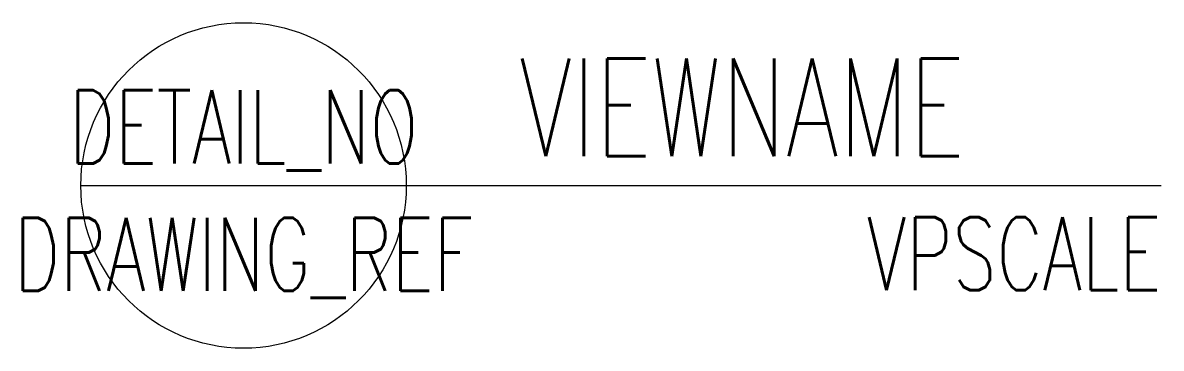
# Model space of a CAD drawing. Header units: millimetres. Extents: x -13.6 to 56.4, y -10 to 10.
import ezdxf
from ezdxf.enums import TextEntityAlignment as Align

# ---------------------------------------------------------------- set-up
doc = ezdxf.new("R2010")
doc.units = ezdxf.units.MM
doc.header["$MEASUREMENT"] = 0
doc.layers.add('1-0', color=4, linetype='Continuous')
doc.layers.add('2-0', color=2, linetype='Continuous')
doc.styles.add('PR_0', font='romans.shx', dxfattribs={"width": 0.7})

msp = doc.modelspace()

# ---------------------------------------------------------------- linework, layer by layer
at = {"layer": '2-0'}
for p, q in [((-10, 0), (10, 0)), ((10, 0), (56.393, 0))]:
    msp.add_line(p, q, dxfattribs=at)
msp.add_circle((0, 0), 10, dxfattribs=at)

# ---------------------------------------------------------------- texts
at = {"layer": '1-0', "style": 'PR_0', "width": 0.7, "flags": 8}
msp.add_attdef('VIEWNAME', text='VIEW TITLE', height=6, dxfattribs=at).set_placement((16.951, 0), align=Align.BOTTOM_LEFT)
at = {"layer": '2-0', "style": 'PR_0', "width": 0.7}
msp.add_attdef('DETAIL_NO', text='-', height=4.5, dxfattribs=at).set_placement((0, 0), align=Align.BOTTOM_CENTER)
msp.add_attdef('DRAWING_REF', text='-', height=4.5, dxfattribs=at).set_placement((0, -1.98), align=Align.TOP_CENTER)
at = {"layer": '2-0', "style": 'PR_0', "width": 0.7, "flags": 8}
msp.add_attdef('VPSCALE', text='Scale: 1:1', height=4.5, dxfattribs=at).set_placement((56.393, -1.941), align=Align.TOP_RIGHT)

doc.saveas('drawing.dxf')
